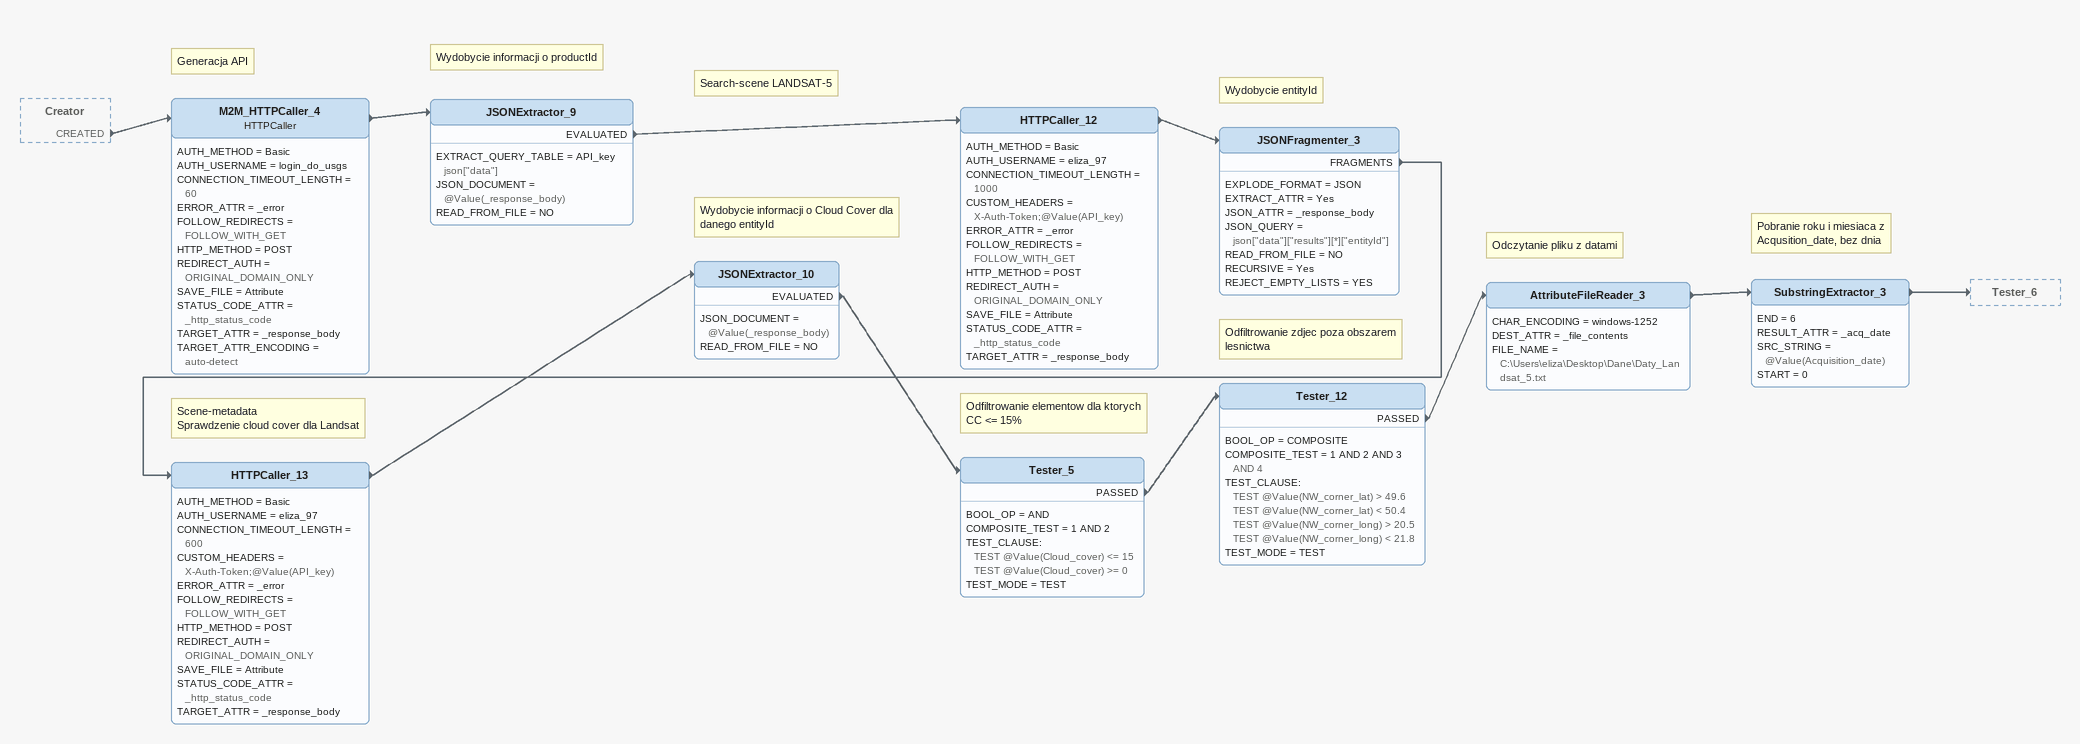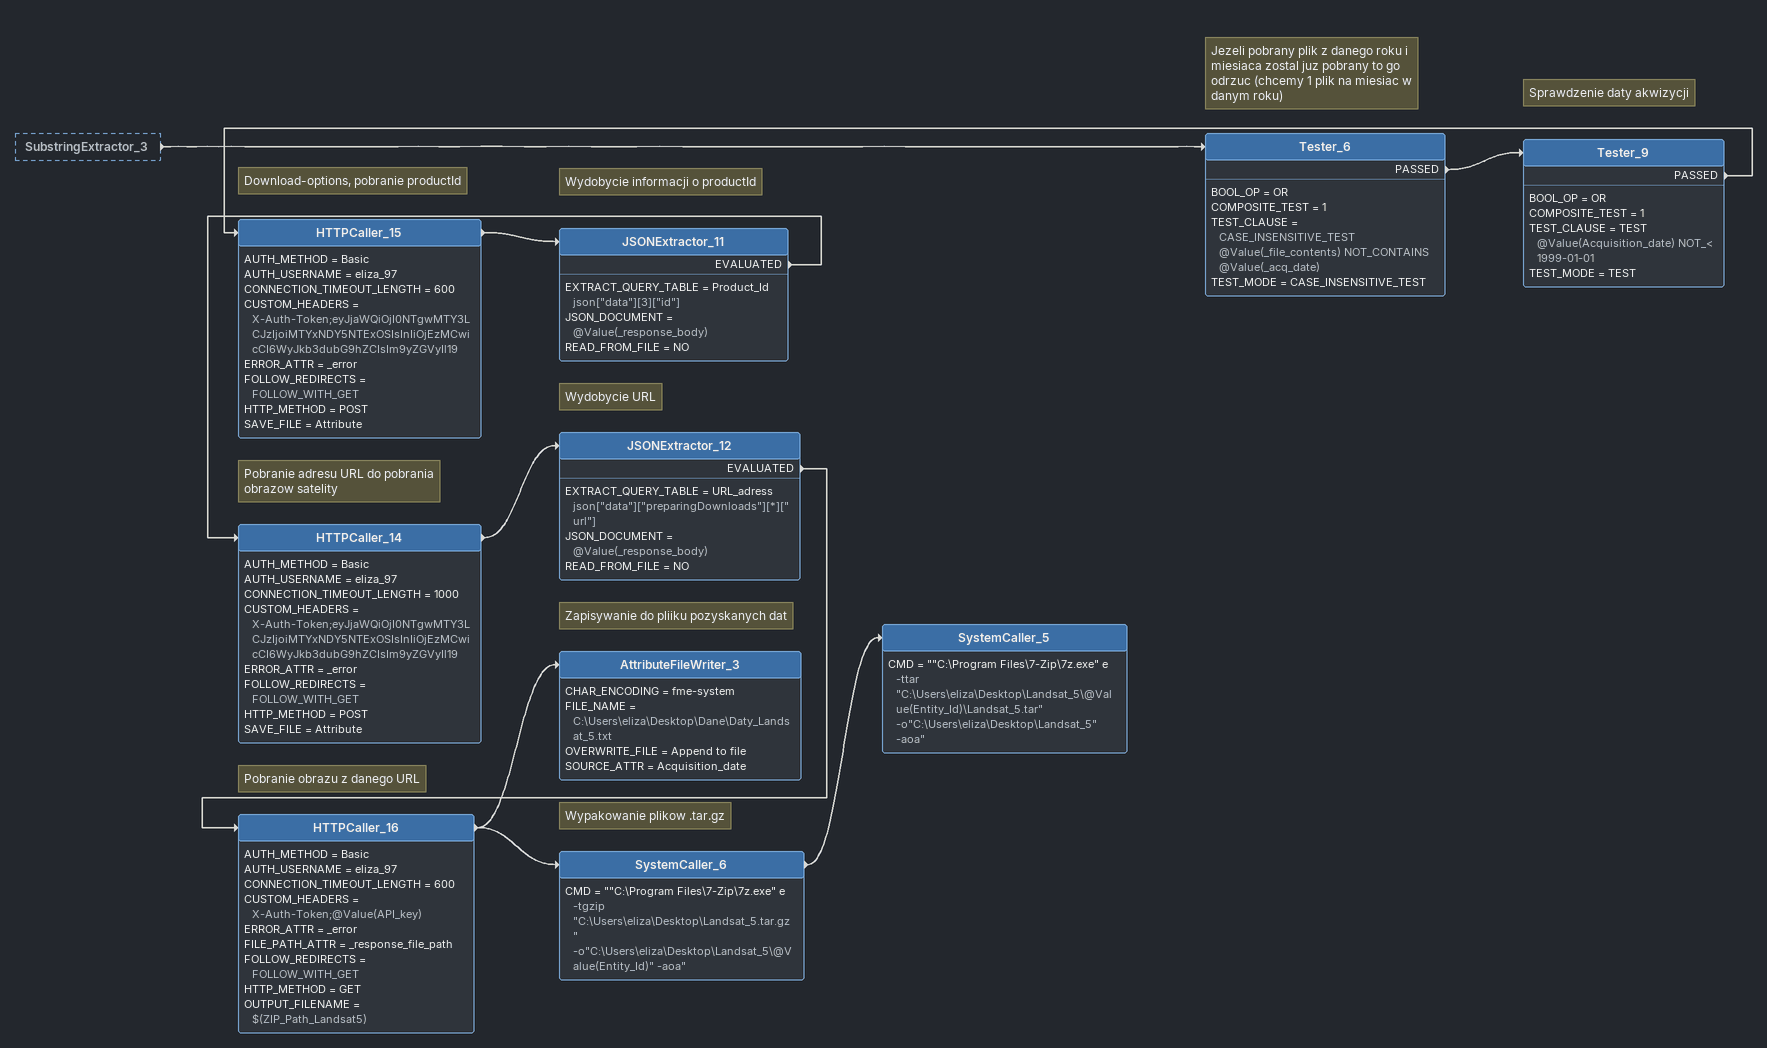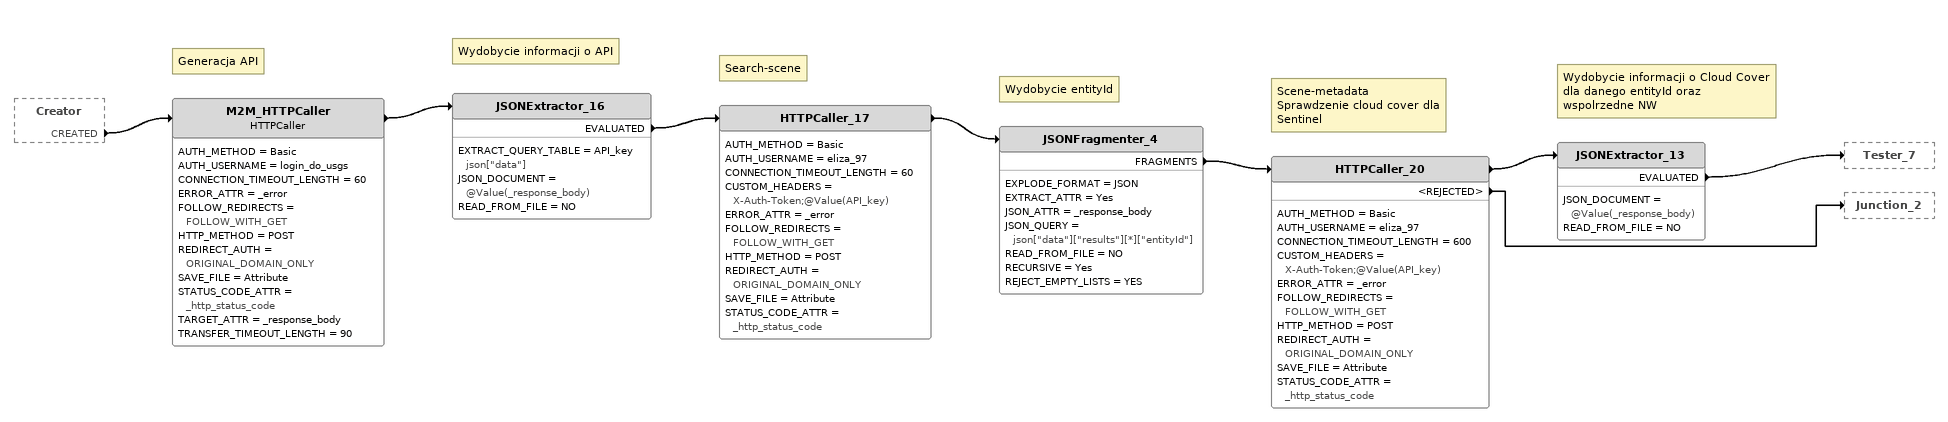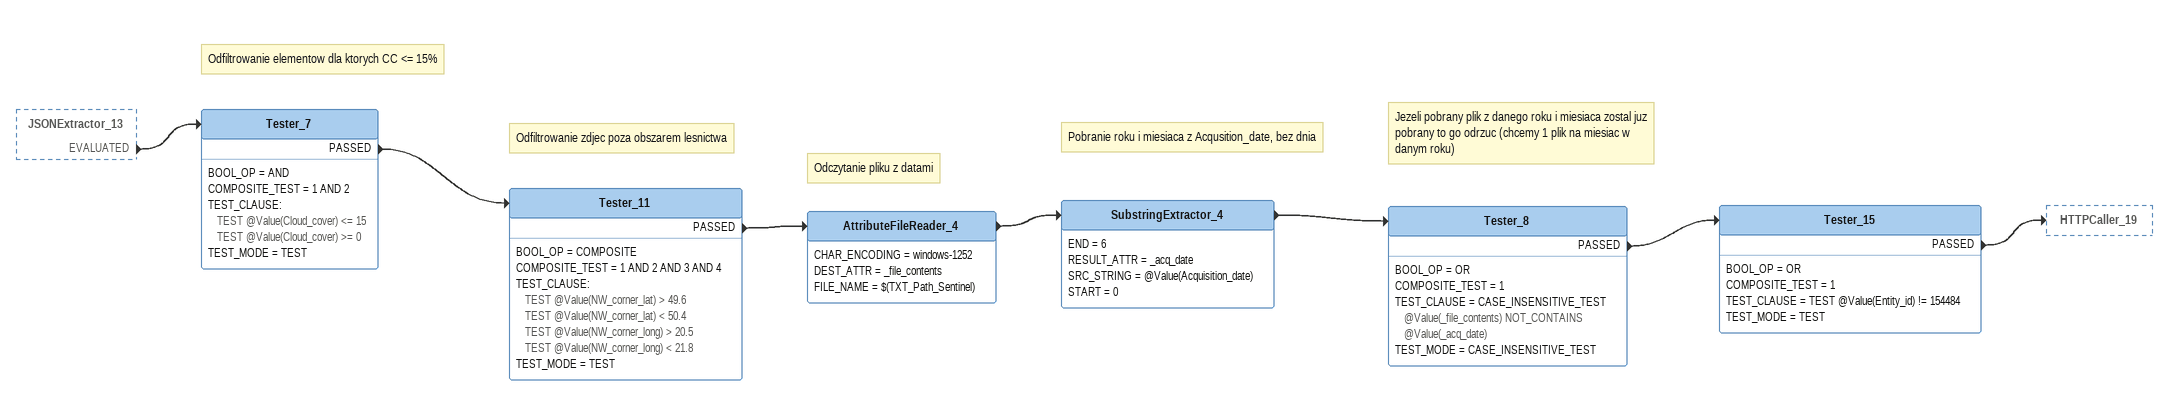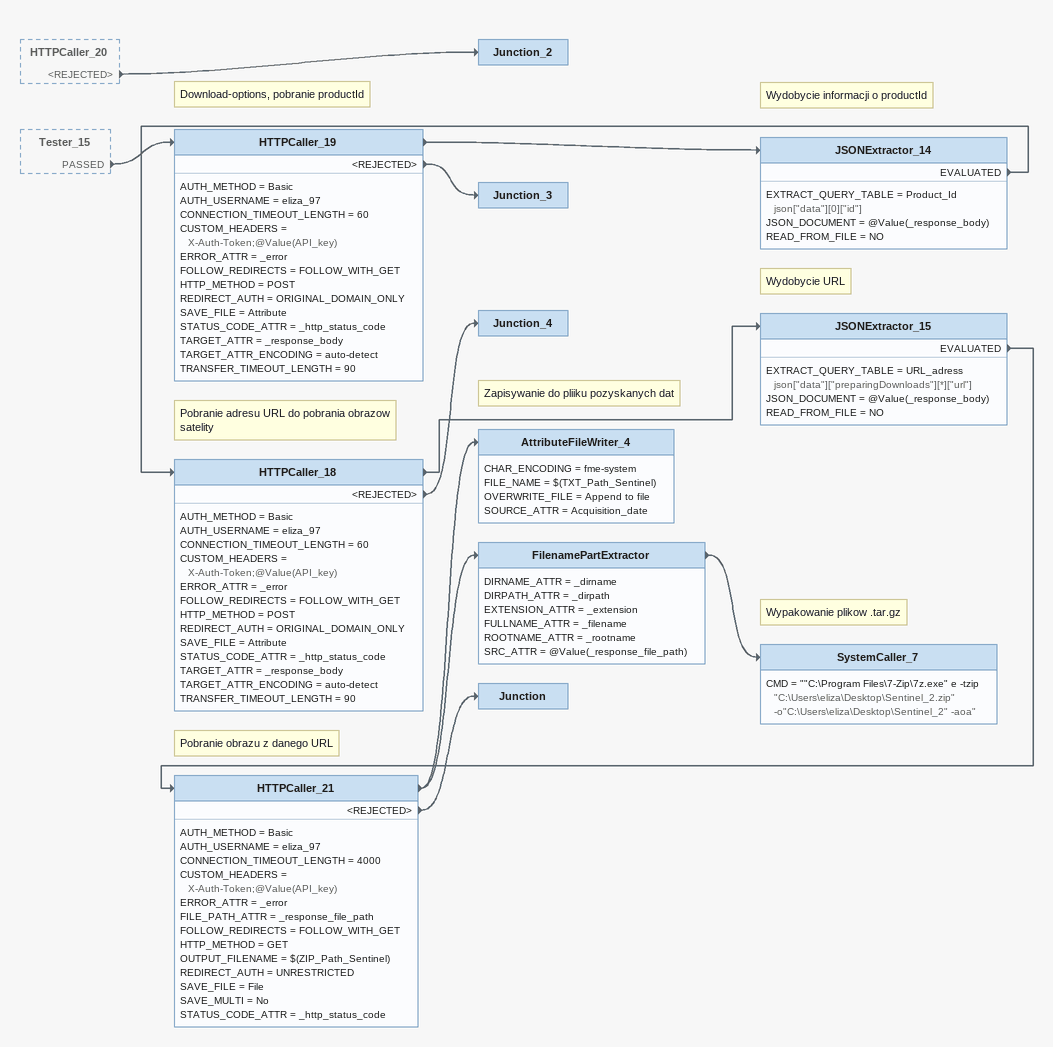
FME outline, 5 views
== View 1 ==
Creator [outside]
    CREATED -> M2M_HTTPCaller_4
Note: Generacja API
M2M_HTTPCaller_4: HTTPCaller
    AUTH_METHOD = Basic
    AUTH_USERNAME = login_do_usgs
    CONNECTION_TIMEOUT_LENGTH = 60
    ERROR_ATTR = _error
    FOLLOW_REDIRECTS = FOLLOW_WITH_GET
    HTTP_METHOD = POST
    REDIRECT_AUTH = ORIGINAL_DOMAIN_ONLY
    SAVE_FILE = Attribute
    STATUS_CODE_ATTR = _http_status_code
    TARGET_ATTR = _response_body
    TARGET_ATTR_ENCODING = auto-detect
    -> JSONExtractor_9
Note: Wydobycie informacji o productId
JSONExtractor_9
    EXTRACT_QUERY_TABLE = API_key json["data"]
    JSON_DOCUMENT = @Value(_response_body)
    READ_FROM_FILE = NO
    EVALUATED -> HTTPCaller_12
Note: Search-scene LANDSAT-5
HTTPCaller_12
    AUTH_METHOD = Basic
    AUTH_USERNAME = eliza_97
    CONNECTION_TIMEOUT_LENGTH = 1000
    CUSTOM_HEADERS = X-Auth-Token;@Value(API_key)
    ERROR_ATTR = _error
    FOLLOW_REDIRECTS = FOLLOW_WITH_GET
    HTTP_METHOD = POST
    REDIRECT_AUTH = ORIGINAL_DOMAIN_ONLY
    SAVE_FILE = Attribute
    STATUS_CODE_ATTR = _http_status_code
    TARGET_ATTR = _response_body
    -> JSONFragmenter_3
Note: Wydobycie entityId
JSONFragmenter_3
    EXPLODE_FORMAT = JSON
    EXTRACT_ATTR = Yes
    JSON_ATTR = _response_body
    JSON_QUERY = json["data"]["results"][*]["entityId"]
    READ_FROM_FILE = NO
    RECURSIVE = Yes
    REJECT_EMPTY_LISTS = YES
    FRAGMENTS -> HTTPCaller_13
Note: Scene-metadata / Sprawdzenie cloud cover dla Landsat
HTTPCaller_13
    AUTH_METHOD = Basic
    AUTH_USERNAME = eliza_97
    CONNECTION_TIMEOUT_LENGTH = 600
    CUSTOM_HEADERS = X-Auth-Token;@Value(API_key)
    ERROR_ATTR = _error
    FOLLOW_REDIRECTS = FOLLOW_WITH_GET
    HTTP_METHOD = POST
    REDIRECT_AUTH = ORIGINAL_DOMAIN_ONLY
    SAVE_FILE = Attribute
    STATUS_CODE_ATTR = _http_status_code
    TARGET_ATTR = _response_body
    -> JSONExtractor_10
Note: Wydobycie informacji o Cloud Cover dla danego entityId
JSONExtractor_10
    JSON_DOCUMENT = @Value(_response_body)
    READ_FROM_FILE = NO
    EVALUATED -> Tester_5
Note: Odfiltrowanie elementow dla ktorych CC <= 15%
Tester_5
    BOOL_OP = AND
    COMPOSITE_TEST = 1 AND 2
    TEST_CLAUSE:
      TEST @Value(Cloud_cover) <= 15
      TEST @Value(Cloud_cover) >= 0
    TEST_MODE = TEST
    PASSED -> Tester_12
Note: Odfiltrowanie zdjec poza obszarem lesnictwa
Tester_12
    BOOL_OP = COMPOSITE
    COMPOSITE_TEST = 1 AND 2 AND 3 AND 4
    TEST_CLAUSE:
      TEST @Value(NW_corner_lat) > 49.6
      TEST @Value(NW_corner_lat) < 50.4
      TEST @Value(NW_corner_long) > 20.5
      TEST @Value(NW_corner_long) < 21.8
    TEST_MODE = TEST
    PASSED -> AttributeFileReader_3
Note: Odczytanie pliku z datami
AttributeFileReader_3
    CHAR_ENCODING = windows-1252
    DEST_ATTR = _file_contents
    FILE_NAME = C:\Users\eliza\Desktop\Dane\Daty_Landsat_5.txt
    -> SubstringExtractor_3
Note: Pobranie roku i miesiaca z Acqusition_date, bez dnia
SubstringExtractor_3
    END = 6
    RESULT_ATTR = _acq_date
    SRC_STRING = @Value(Acquisition_date)
    START = 0
    -> Tester_6

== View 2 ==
SubstringExtractor_3 [outside]
    -> Tester_6
Note: Jezeli pobrany plik z danego roku i miesiaca zostal juz pobrany to go odrzuc (chcemy 1 plik na miesiac w danym roku)
Tester_6
    BOOL_OP = OR
    COMPOSITE_TEST = 1
    TEST_CLAUSE = CASE_INSENSITIVE_TEST @Value(_file_contents) NOT_CONTAINS @Value(_acq_date)
    TEST_MODE = CASE_INSENSITIVE_TEST
    PASSED -> Tester_9
Note: Sprawdzenie daty akwizycji
Tester_9
    BOOL_OP = OR
    COMPOSITE_TEST = 1
    TEST_CLAUSE = TEST @Value(Acquisition_date) NOT_< 1999-01-01
    TEST_MODE = TEST
    PASSED -> HTTPCaller_15
Note: Download-options, pobranie productId
HTTPCaller_15
    AUTH_METHOD = Basic
    AUTH_USERNAME = eliza_97
    CONNECTION_TIMEOUT_LENGTH = 600
    CUSTOM_HEADERS = X-Auth-Token;eyJjaWQiOjI0NTgwMTY3LCJzIjoiMTYxNDY5NTExOSIsInIiOjEzMCwicCI6WyJkb3dubG9hZCIsIm9yZGVyIl19
    ERROR_ATTR = _error
    FOLLOW_REDIRECTS = FOLLOW_WITH_GET
    HTTP_METHOD = POST
    SAVE_FILE = Attribute
    -> JSONExtractor_11
Note: Wydobycie informacji o productId
JSONExtractor_11
    EXTRACT_QUERY_TABLE = Product_Id json["data"][3]["id"]
    JSON_DOCUMENT = @Value(_response_body)
    READ_FROM_FILE = NO
    EVALUATED -> HTTPCaller_14
Note: Pobranie adresu URL do pobrania obrazow satelity
HTTPCaller_14
    AUTH_METHOD = Basic
    AUTH_USERNAME = eliza_97
    CONNECTION_TIMEOUT_LENGTH = 1000
    CUSTOM_HEADERS = X-Auth-Token;eyJjaWQiOjI0NTgwMTY3LCJzIjoiMTYxNDY5NTExOSIsInIiOjEzMCwicCI6WyJkb3dubG9hZCIsIm9yZGVyIl19
    ERROR_ATTR = _error
    FOLLOW_REDIRECTS = FOLLOW_WITH_GET
    HTTP_METHOD = POST
    SAVE_FILE = Attribute
    -> JSONExtractor_12
Note: Wydobycie URL
JSONExtractor_12
    EXTRACT_QUERY_TABLE = URL_adress json["data"]["preparingDownloads"][*]["url"]
    JSON_DOCUMENT = @Value(_response_body)
    READ_FROM_FILE = NO
    EVALUATED -> HTTPCaller_16
Note: Pobranie obrazu z danego URL
HTTPCaller_16
    AUTH_METHOD = Basic
    AUTH_USERNAME = eliza_97
    CONNECTION_TIMEOUT_LENGTH = 600
    CUSTOM_HEADERS = X-Auth-Token;@Value(API_key)
    ERROR_ATTR = _error
    FILE_PATH_ATTR = _response_file_path
    FOLLOW_REDIRECTS = FOLLOW_WITH_GET
    HTTP_METHOD = GET
    OUTPUT_FILENAME = $(ZIP_Path_Landsat5)
    -> AttributeFileWriter_3
    -> SystemCaller_6
Note: Zapisywanie do pliiku pozyskanych dat
AttributeFileWriter_3
    CHAR_ENCODING = fme-system
    FILE_NAME = C:\Users\eliza\Desktop\Dane\Daty_Landsat_5.txt
    OVERWRITE_FILE = Append to file
    SOURCE_ATTR = Acquisition_date
Note: Wypakowanie plikow .tar.gz
SystemCaller_6
    CMD = ""C:\Program Files\7-Zip\7z.exe" e -tgzip "C:\Users\eliza\Desktop\Landsat_5.tar.gz" -o"C:\Users\eliza\Desktop\Landsat_5\@Value(Entity_Id)" -aoa"
    -> SystemCaller_5
SystemCaller_5
    CMD = ""C:\Program Files\7-Zip\7z.exe" e -ttar "C:\Users\eliza\Desktop\Landsat_5\@Value(Entity_Id)\Landsat_5.tar" -o"C:\Users\eliza\Desktop\Landsat_5" -aoa"

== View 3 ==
Creator [outside]
    CREATED -> M2M_HTTPCaller
Note: Generacja API
M2M_HTTPCaller: HTTPCaller
    AUTH_METHOD = Basic
    AUTH_USERNAME = login_do_usgs
    CONNECTION_TIMEOUT_LENGTH = 60
    ERROR_ATTR = _error
    FOLLOW_REDIRECTS = FOLLOW_WITH_GET
    HTTP_METHOD = POST
    REDIRECT_AUTH = ORIGINAL_DOMAIN_ONLY
    SAVE_FILE = Attribute
    STATUS_CODE_ATTR = _http_status_code
    TARGET_ATTR = _response_body
    TRANSFER_TIMEOUT_LENGTH = 90
    -> JSONExtractor_16
Note: Wydobycie informacji o API
JSONExtractor_16
    EXTRACT_QUERY_TABLE = API_key json["data"]
    JSON_DOCUMENT = @Value(_response_body)
    READ_FROM_FILE = NO
    EVALUATED -> HTTPCaller_17
Note: Search-scene
HTTPCaller_17
    AUTH_METHOD = Basic
    AUTH_USERNAME = eliza_97
    CONNECTION_TIMEOUT_LENGTH = 60
    CUSTOM_HEADERS = X-Auth-Token;@Value(API_key)
    ERROR_ATTR = _error
    FOLLOW_REDIRECTS = FOLLOW_WITH_GET
    HTTP_METHOD = POST
    REDIRECT_AUTH = ORIGINAL_DOMAIN_ONLY
    SAVE_FILE = Attribute
    STATUS_CODE_ATTR = _http_status_code
    -> JSONFragmenter_4
Note: Wydobycie entityId
JSONFragmenter_4
    EXPLODE_FORMAT = JSON
    EXTRACT_ATTR = Yes
    JSON_ATTR = _response_body
    JSON_QUERY = json["data"]["results"][*]["entityId"]
    READ_FROM_FILE = NO
    RECURSIVE = Yes
    REJECT_EMPTY_LISTS = YES
    FRAGMENTS -> HTTPCaller_20
Note: Scene-metadata / Sprawdzenie cloud cover dla Sentinel
HTTPCaller_20
    AUTH_METHOD = Basic
    AUTH_USERNAME = eliza_97
    CONNECTION_TIMEOUT_LENGTH = 600
    CUSTOM_HEADERS = X-Auth-Token;@Value(API_key)
    ERROR_ATTR = _error
    FOLLOW_REDIRECTS = FOLLOW_WITH_GET
    HTTP_METHOD = POST
    REDIRECT_AUTH = ORIGINAL_DOMAIN_ONLY
    SAVE_FILE = Attribute
    STATUS_CODE_ATTR = _http_status_code
    -> JSONExtractor_13
    <REJECTED> -> Junction_2
Note: Wydobycie informacji o Cloud Cover dla danego entityId oraz wspolrzedne NW
JSONExtractor_13
    JSON_DOCUMENT = @Value(_response_body)
    READ_FROM_FILE = NO
    EVALUATED -> Tester_7

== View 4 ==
JSONExtractor_13 [outside]
    EVALUATED -> Tester_7
Note: Odfiltrowanie elementow dla ktorych CC <= 15%
Tester_7
    BOOL_OP = AND
    COMPOSITE_TEST = 1 AND 2
    TEST_CLAUSE:
      TEST @Value(Cloud_cover) <= 15
      TEST @Value(Cloud_cover) >= 0
    TEST_MODE = TEST
    PASSED -> Tester_11
Note: Odfiltrowanie zdjec poza obszarem lesnictwa
Tester_11
    BOOL_OP = COMPOSITE
    COMPOSITE_TEST = 1 AND 2 AND 3 AND 4
    TEST_CLAUSE:
      TEST @Value(NW_corner_lat) > 49.6
      TEST @Value(NW_corner_lat) < 50.4
      TEST @Value(NW_corner_long) > 20.5
      TEST @Value(NW_corner_long) < 21.8
    TEST_MODE = TEST
    PASSED -> AttributeFileReader_4
Note: Odczytanie pliku z datami
AttributeFileReader_4
    CHAR_ENCODING = windows-1252
    DEST_ATTR = _file_contents
    FILE_NAME = $(TXT_Path_Sentinel)
    -> SubstringExtractor_4
Note: Pobranie roku i miesiaca z Acqusition_date, bez dnia
SubstringExtractor_4
    END = 6
    RESULT_ATTR = _acq_date
    SRC_STRING = @Value(Acquisition_date)
    START = 0
    -> Tester_8
Note: Jezeli pobrany plik z danego roku i miesiaca zostal juz pobrany to go odrzuc (chcemy 1 plik na miesiac w danym roku)
Tester_8
    BOOL_OP = OR
    COMPOSITE_TEST = 1
    TEST_CLAUSE = CASE_INSENSITIVE_TEST @Value(_file_contents) NOT_CONTAINS @Value(_acq_date)
    TEST_MODE = CASE_INSENSITIVE_TEST
    PASSED -> Tester_15
Tester_15
    BOOL_OP = OR
    COMPOSITE_TEST = 1
    TEST_CLAUSE = TEST @Value(Entity_id) != 154484
    TEST_MODE = TEST
    PASSED -> HTTPCaller_19

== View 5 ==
HTTPCaller_20 [outside]
    <REJECTED> -> Junction_2
Tester_15 [outside]
    PASSED -> HTTPCaller_19
Note: Download-options, pobranie productId
HTTPCaller_19
    AUTH_METHOD = Basic
    AUTH_USERNAME = eliza_97
    CONNECTION_TIMEOUT_LENGTH = 60
    CUSTOM_HEADERS = X-Auth-Token;@Value(API_key)
    ERROR_ATTR = _error
    FOLLOW_REDIRECTS = FOLLOW_WITH_GET
    HTTP_METHOD = POST
    REDIRECT_AUTH = ORIGINAL_DOMAIN_ONLY
    SAVE_FILE = Attribute
    STATUS_CODE_ATTR = _http_status_code
    TARGET_ATTR = _response_body
    TARGET_ATTR_ENCODING = auto-detect
    TRANSFER_TIMEOUT_LENGTH = 90
    -> JSONExtractor_14
    <REJECTED> -> Junction_3
Note: Wydobycie informacji o productId
JSONExtractor_14
    EXTRACT_QUERY_TABLE = Product_Id json["data"][0]["id"]
    JSON_DOCUMENT = @Value(_response_body)
    READ_FROM_FILE = NO
    EVALUATED -> HTTPCaller_18
Note: Pobranie adresu URL do pobrania obrazow satelity
HTTPCaller_18
    AUTH_METHOD = Basic
    AUTH_USERNAME = eliza_97
    CONNECTION_TIMEOUT_LENGTH = 60
    CUSTOM_HEADERS = X-Auth-Token;@Value(API_key)
    ERROR_ATTR = _error
    FOLLOW_REDIRECTS = FOLLOW_WITH_GET
    HTTP_METHOD = POST
    REDIRECT_AUTH = ORIGINAL_DOMAIN_ONLY
    SAVE_FILE = Attribute
    STATUS_CODE_ATTR = _http_status_code
    TARGET_ATTR = _response_body
    TARGET_ATTR_ENCODING = auto-detect
    TRANSFER_TIMEOUT_LENGTH = 90
    -> JSONExtractor_15
    <REJECTED> -> Junction_4
Note: Wydobycie URL
JSONExtractor_15
    EXTRACT_QUERY_TABLE = URL_adress json["data"]["preparingDownloads"][*]["url"]
    JSON_DOCUMENT = @Value(_response_body)
    READ_FROM_FILE = NO
    EVALUATED -> HTTPCaller_21
Note: Pobranie obrazu z danego URL
HTTPCaller_21
    AUTH_METHOD = Basic
    AUTH_USERNAME = eliza_97
    CONNECTION_TIMEOUT_LENGTH = 4000
    CUSTOM_HEADERS = X-Auth-Token;@Value(API_key)
    ERROR_ATTR = _error
    FILE_PATH_ATTR = _response_file_path
    FOLLOW_REDIRECTS = FOLLOW_WITH_GET
    HTTP_METHOD = GET
    OUTPUT_FILENAME = $(ZIP_Path_Sentinel)
    REDIRECT_AUTH = UNRESTRICTED
    SAVE_FILE = File
    SAVE_MULTI = No
    STATUS_CODE_ATTR = _http_status_code
    -> FilenamePartExtractor
    -> AttributeFileWriter_4
    <REJECTED> -> Junction
Note: Zapisywanie do pliiku pozyskanych dat
AttributeFileWriter_4
    CHAR_ENCODING = fme-system
    FILE_NAME = $(TXT_Path_Sentinel)
    OVERWRITE_FILE = Append to file
    SOURCE_ATTR = Acquisition_date
FilenamePartExtractor
    DIRNAME_ATTR = _dirname
    DIRPATH_ATTR = _dirpath
    EXTENSION_ATTR = _extension
    FULLNAME_ATTR = _filename
    ROOTNAME_ATTR = _rootname
    SRC_ATTR = @Value(_response_file_path)
    -> SystemCaller_7
Note: Wypakowanie plikow .tar.gz
SystemCaller_7
    CMD = ""C:\Program Files\7-Zip\7z.exe" e -tzip "C:\Users\eliza\Desktop\Sentinel_2.zip" -o"C:\Users\eliza\Desktop\Sentinel_2" -aoa"
Junction
Junction_4
Junction_3
Junction_2
